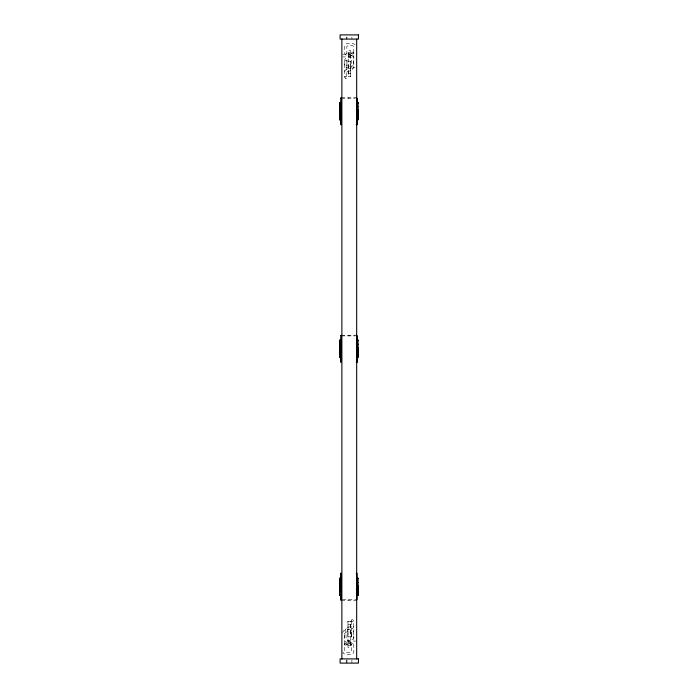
<?xml version="1.0" encoding="UTF-8"?>
<svg xmlns="http://www.w3.org/2000/svg" width="698" height="698" viewBox="0 0 698 698"><rect width="100%" height="100%" fill="white"/><g stroke="black" fill="none" stroke-linecap="round" stroke-linejoin="round"><path stroke-width="0.52" stroke-dasharray="3.49 2.62" d="M344.777 76.457L345.353 78.708L346.697 78.525L346.958 60.037L346.697 58.684L345.353 58.527L344.751 60.037L344.777 77.382L345.763 76.379L346.95 77.085L346.95 76.248M347.97 645.222L350.326 645.222M347.97 644.83L347.97 643.277M347.97 642.116L347.97 641.645L350.326 641.645L350.326 642.116M347.97 636.358L347.97 636.838L350.326 636.838L350.326 636.358M347.97 634.177L347.97 621.237L350.326 621.237L350.326 647.404L347.97 647.404L347.97 621.237M350.588 63.823L350.588 76.763L348.232 76.763L348.232 63.823M348.232 61.642L348.232 61.162L350.588 61.162L350.588 61.642M348.232 55.884L348.232 56.355L350.588 56.355L350.588 55.884M348.232 54.723L348.232 53.17M348.232 52.778L350.588 52.778M350.326 644.83L350.326 643.277M350.326 634.177L350.326 621.237M346.95 71.545L351.679 70.507L353.354 67.898L353.869 57.105L350.684 54.749L350.588 53.17M351.6 633.269L351.853 639.316L353.197 639.473L353.807 637.963L353.773 633.199M351.6 621.752L351.853 619.475L353.197 619.292L353.773 621.543M344.777 71.597L344.96 70.577L346.557 69.067L350.379 68.474L351.234 67.139L351.818 58.091L350.056 56.931L342.762 56.931M351.6 626.455L346.871 627.493L345.196 630.102L344.681 640.895L347.866 643.251L354.802 643.251M353.773 626.403L353.589 627.423L351.993 628.933L348.171 629.526L347.316 630.861L346.731 639.909L348.494 641.069L355.788 641.069M355.108 67.121C352.307 68.814 348.511 68.64 345.597 67.252L344.777 66.057L344.777 59.775L345.772 60.709L346.958 60.037L346.95 66.083L346.688 64.975L348.695 66.031L352.411 65.987L353.991 64.408L353.79 65.106L353.79 47.272L353.397 46.155L351.966 45.501L348.328 45.518L346.845 46.408L346.845 53.842L346.81 52.664L348.747 53.58L352.028 53.118L351.644 54.365L352.019 52.219L353.371 52.193L353.816 53.432L353.834 54.444L352.76 55.177L348.407 55.744L346.217 55.247L344.751 53.484L344.751 45.675L346.217 43.861L347.962 43.355L352.429 43.337L355.134 44.559M351.6 631.917L351.871 633.025L349.855 631.969L346.138 632.004L344.559 633.592L344.768 632.894L344.768 650.728L345.152 651.845L346.583 652.499L350.221 652.482L351.705 651.592L351.705 644.158L351.74 645.336L349.803 644.42L346.522 644.882L346.906 643.635L346.54 645.781L345.187 645.807L344.733 644.568L344.716 643.556L345.798 642.823L350.152 642.256L352.333 642.753L353.807 644.516L353.807 652.325L352.333 654.139L346.129 654.663L343.425 653.441L342.875 651.88M342.605 632.754L343.442 630.879C346.252 629.186 350.038 629.36 352.952 630.748L353.781 631.943M353.816 53.432L352.743 54.235L351.626 53.484M344.733 644.568L345.807 643.765L346.923 644.516M348.232 54.2L350.588 54.2M342.762 54.749L350.684 54.749M348.232 57.463L350.588 57.463M348.232 73.307L350.588 73.307M341.401 97.685L356.259 97.685M341.401 98.366L355.203 98.366M341.401 335.241L356.259 335.241M341.401 335.913L355.203 335.913M342.465 599.634L356.259 599.634M341.401 600.315L356.259 600.315M347.97 624.693L350.326 624.693M347.97 640.537L350.326 640.537M347.97 643.8L350.326 643.8M351.888 36.994L351.888 39.088M351.888 659.959L351.888 663.1M350.588 76.763L350.588 50.596L348.232 50.596L348.232 76.763M348.834 97.685L348.834 98.366M348.834 335.241L348.834 335.913M348.834 599.634L348.834 600.315M346.985 36.994L346.985 39.088M346.985 659.959L346.985 663.1M346.662 36.994L346.662 39.088M346.662 659.959L346.662 663.1M351.6 621.429L351.6 637.963L352.778 637.291L353.773 638.225L353.773 620.618L352.787 621.621L351.6 620.915L351.6 621.429"/><path stroke-width="1.05" d="M340.615 341.976L340.615 340.005L339.577 340.179L339.577 350.16M340.615 104.421L340.615 102.458L339.577 102.623L339.577 112.614M340.615 578.092L339.568 578.258L339.568 588.248M340.615 595.429L340.615 599.634L341.401 600.315L341.401 573.32L340.615 573.32L340.615 580.055M356.259 362.236L357.044 362.236L357.044 356.966M357.044 340.127L357.044 335.913L356.259 335.241M356.259 124.68L357.044 124.68L357.053 117.945M357.044 102.571L357.044 98.366L356.259 97.685M357.044 593.579L357.044 595.542L358.091 595.377L358.091 585.386M357.053 355.491L357.053 357.463L358.091 357.289L358.091 347.299M357.053 119.908L358.091 119.742L358.091 109.752M340.615 98.366L341.401 97.685L341.401 124.68L340.615 124.68L340.903 97.973M356.259 600.315L357.044 599.634L357.044 573.32L356.259 573.32M340.615 103.889L339.568 104.037L339.577 119.742L340.624 119.908L339.568 119.716M357.053 118.477L358.1 118.328L358.091 102.623L357.044 102.458M340.615 341.435L339.568 341.592L339.577 357.289L340.624 357.463M357.053 356.032L358.1 355.875L358.091 340.179L357.044 340.005L358.1 340.196M340.615 579.523L339.568 579.672L339.568 595.377L340.615 595.542M357.044 594.111L358.091 593.963L358.091 578.258L357.044 578.092L358.091 578.284M339.568 108.085L340.615 108.007M357.053 114.359L358.1 114.28M339.568 345.632L340.615 345.562M357.053 351.905L358.1 351.836M339.568 583.72L340.615 583.641M357.044 589.993L358.091 589.915M357.053 106.803L358.1 106.881M339.568 115.484L340.615 115.563M357.053 344.358L358.1 344.428M339.568 353.04L340.615 353.109M357.044 582.437L358.091 582.516M339.568 591.119L340.615 591.197M357.053 102.798L358.1 102.938M339.568 356.975L340.615 357.123M339.568 595.062L340.615 595.202M357.053 102.501L358.1 102.65M339.568 357.271L340.615 357.42M339.568 595.35L340.615 595.499M357.053 102.685L358.1 102.842M339.568 119.524L340.615 119.681M357.053 340.231L358.1 340.388M339.568 357.079L340.615 357.236M357.044 578.319L358.091 578.476M339.568 595.158L340.615 595.315M356.757 97.973L357.044 124.68M356.757 335.529L357.044 362.236M340.903 600.027L340.615 573.32M358.091 115.379L358.091 119.742M358.091 352.935L358.091 357.289M358.091 591.014L358.091 595.377M339.577 102.623L339.577 106.986M339.577 340.179L339.577 344.533M339.568 578.258L339.568 582.621M356.678 39.088L356.678 658.912M341.872 39.088L341.872 658.912M340.903 335.529L340.615 362.236L341.401 362.236L341.401 335.241L340.903 335.529M358.432 34.9L340.118 34.9L340.127 39.088L358.432 39.088L358.432 34.9M358.432 658.912L340.118 658.912L340.118 663.1L358.432 663.1L358.432 658.912"/></g></svg>
